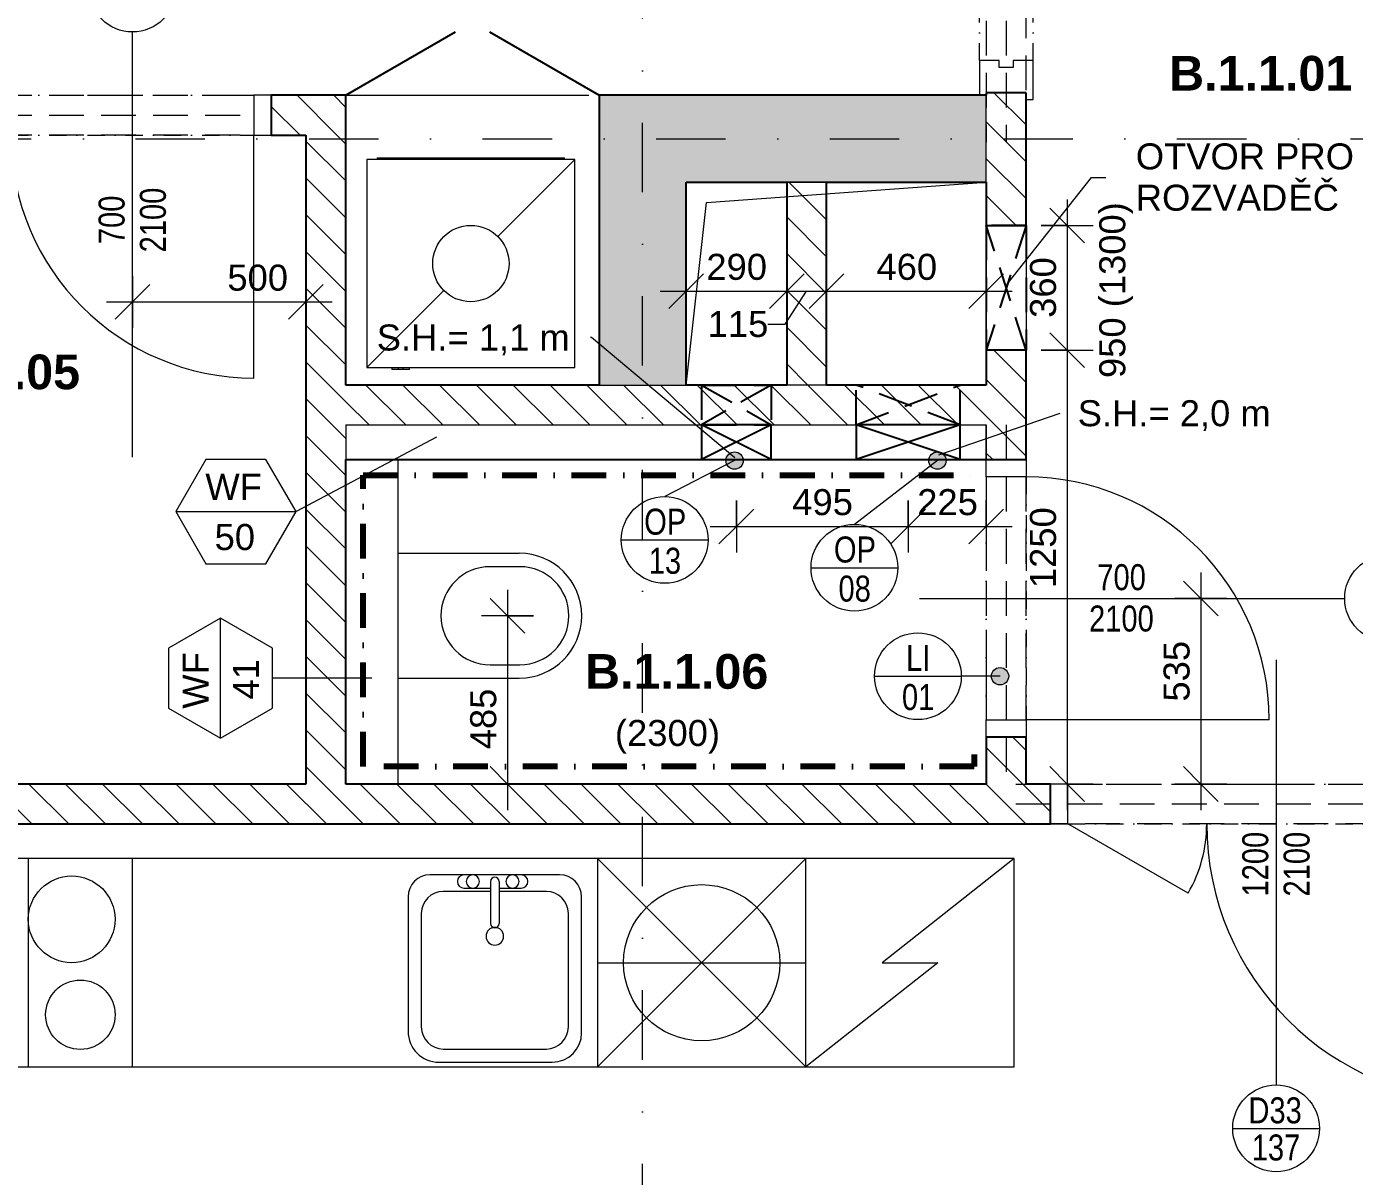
# Model space of a CAD drawing. Header units: millimetres. Extents: x -8633 to 38101, y -2985 to 57546.
# Drawn here: x -2704 to 1121, y 47812 to 51126 of the extents above; entities that cross this region are included whole.
import ezdxf

# ---------------------------------------------------------------- set-up
doc = ezdxf.new("R2010")
doc.units = ezdxf.units.MM
for name, pattern in [('HA_Dash_3mm-S1mm', [150, 100, -50]), ('HA_DashDot_10mm-S3mm', [500, 200, -150, 0, -150]), ('HA_DashDot_2_2mm-S0_6mm', [110, 50, -30, 0, -30]), ('HA_DashDot_4mm-S1mm', [200, 100, -50, 0, -50])]:
    doc.linetypes.add(name, pattern=pattern)
for name, color, linetype, lineweight in [('A-____-____-DIMS', 9, 'Continuous', 5), ('A-____-____-DIMS-50', 9, 'Continuous', 5), ('A-____-____-IDEN', 9, 'Continuous', 9), ('A-AREA-____-IDEN', 9, 'Continuous', 9), ('A-DETL-____-OTLN', 9, 'Continuous', 25), ('A-DETL-____-THIN', 9, 'Continuous', 9), ('A-DETL-GENF-OTLN', 9, 'Continuous', 9), ('A-DOOR-____-IDEN', 9, 'Continuous', 9), ('A-DOOR-____-MCUT', 9, 'HA_DashDot_2_2mm-S0_6mm', 9), ('A-DOOR-____-OTLN', 9, 'Continuous', 9), ('A-DOOR-FRAM-MCUT', 9, 'Continuous', 9), ('A-GENM-____-HDLN', 9, 'HA_Dash_3mm-S1mm', 9), ('A-GENM-____-IDEN', 9, 'Continuous', 9), ('A-GENM-____-MCUT', 9, 'HA_Dash_3mm-S1mm', 25), ('A-GENM-____-OTLN', 9, 'Continuous', 9), ('A-WALL-____-IDEN', 9, 'Continuous', 9), ('A-WALL-____-MCUT', 9, 'Continuous', 25), ('A-WALL-____-PATT', 9, 'Continuous', 25), ('E-ELEC-FIXT-OTLN', 9, 'Continuous', 9), ('G-____-____-TEXT', 9, 'Continuous', 5), ('I-WALL-____-MCUT', 9, 'Continuous', 25), ('I-WALL-____-OTLN', 9, 'Continuous', 9), ('P-SANR-FIXT-OTLN', 9, 'Continuous', 9), ('Q-CASE-____-OTLN', 9, 'Continuous', 9), ('Q-SPCQ-____-OTLN', 9, 'Continuous', 9), ('S-GRID-____-OTLN', 9, 'Continuous', 5)]:
    doc.layers.add(name, color=color, linetype=linetype, lineweight=lineweight)
doc.styles.add('Arial_1', font='arial.ttf', dxfattribs={"height": 75})
doc.styles.add('Arial_2', font='arial.ttf', dxfattribs={"width": 0.8, "height": 75})
doc.styles.add('Arial_B', font='arialbd.ttf', dxfattribs={"height": 100})
doc.dimstyles.new('Inner_Dimensions', dxfattribs={"dimscale": 304.8, "dimtxt": 76.519455, "dimasz": 0.328084, "dimexe": 0.246063, "dimexo": 0.0625, "dimgap": 0.032808, "dimtad": 1, "dimdec": 0, "dimzin": 0, "dimdsep": 46, "dimtxsty": 'Arial_1', "dimblk1": 'OBLIQUE', "dimblk2": 'OBLIQUE', "dimsah": 1, "dimcen": 0.09, "dimdle": 0.246063, "dimazin": 0, "dimtfac": 1, "dimtdec": 4, "dimtix": 1, "dimtmove": 0, "dimatfit": 3, "dimfxl": 0.246063, "dimfxlon": 1, "dimtvp": 1, "dimtolj": 1, "dimtzin": 0, "dimlwd": 9, "dimlwe": 9, "dimarcsym": 2})
doc.dimstyles.new('Inner_Dimensions_1', dxfattribs={"dimscale": 304.8, "dimtxt": 76.519455, "dimasz": 0.328084, "dimexe": 0.246063, "dimexo": 0.0625, "dimgap": 0.032808, "dimtad": 1, "dimdec": 0, "dimzin": 0, "dimdsep": 46, "dimtxsty": 'Arial_1', "dimblk1": 'OBLIQUE', "dimblk2": 'OBLIQUE', "dimsah": 1, "dimcen": 0.09, "dimdle": 0.246063, "dimazin": 0, "dimtfac": 1, "dimtdec": 4, "dimtix": 1, "dimtmove": 2, "dimatfit": 3, "dimfxl": 0.246063, "dimfxlon": 1, "dimtvp": 1, "dimtolj": 1, "dimtzin": 0, "dimlwd": 9, "dimlwe": 9, "dimarcsym": 2})
doc.dimstyles.new('Inner_Dimensions_2', dxfattribs={"dimscale": 304.8, "dimtxt": 76.519455, "dimasz": 0.328084, "dimexe": 0.246063, "dimexo": 0.0625, "dimgap": 0.032808, "dimtad": 1, "dimdec": 0, "dimzin": 0, "dimdsep": 46, "dimtxsty": 'Arial_1', "dimblk1": 'OBLIQUE', "dimblk2": 'OBLIQUE', "dimsah": 1, "dimcen": 0.09, "dimdle": 0.246063, "dimazin": 0, "dimtfac": 1, "dimtdec": 4, "dimtix": 1, "dimtmove": 1, "dimatfit": 3, "dimfxl": 0.246063, "dimfxlon": 1, "dimtvp": 1, "dimtolj": 1, "dimtzin": 0, "dimlwd": 9, "dimlwe": 9, "dimarcsym": 2})
pattern_1 = [(135, (0, 0), (-53.03301, -53.03301), [])]

# ---------------------------------------------------------------- blocks, each defined once
blk = doc.blocks.new('HA_DR_Single_SlidingToPocket_Solid - In_BJ_800x2100-2105140-DPS_1NP - B')
at = {"layer": 'A-DOOR-____-MCUT'}
for p, q in [((-400, 77.5), (400, 77.5)), ((-400, -77.5), (400, -77.5))]:
    blk.add_line(p, q, dxfattribs=at)
at = {"layer": 'A-DOOR-____-MCUT', "linetype": 'Continuous', "lineweight": 5}
for p, q in [((820, 18.6), (-20, 18.6)), ((-20, 18.6), (-20, -20)), ((820, -20), (820, 18.6)), ((-20, -20), (400, -20)), ((492.5, -20), (820, -20)), ((100, -177.5), (-100, -177.5)), ((100, -177.5), (7.6, -230.8))]:
    blk.add_line(p, q, dxfattribs=at)
at = {"layer": 'A-DOOR-FRAM-MCUT'}
for p, q in [((-400, 77.5), (-500, 77.5)), ((-400, 20), (-400, 77.5)), ((512.5, 77.5), (400, 77.5)), ((400, 77.5), (400, 20)), ((512.5, 57.5), (512.5, 77.5)), ((492.5, 20), (492.5, 47.5)), ((852.5, 47.5), (852.5, 20)), ((932.5, 20), (932.5, 47.5)), ((-420, -20), (-420, 20)), ((-420, 20), (-400, 20)), ((400, 20), (492.5, 20)), ((852.5, 20), (932.5, 20)), ((-400, -20), (-420, -20)), ((-400, -77.5), (-400, -20)), ((492.5, -20), (400, -20)), ((400, -20), (400, -77.5)), ((492.5, -47.5), (492.5, -20)), ((852.5, -20), (852.5, -47.5)), ((932.5, -20), (852.5, -20)), ((932.5, -47.5), (932.5, -20)), ((-512.5, -57.5), (-512.5, -77.5)), ((512.5, -77.5), (512.5, -57.5)), ((-512.5, -77.5), (-400, -77.5)), ((400, -77.5), (512.5, -77.5))]:
    blk.add_line(p, q, dxfattribs=at)
blk = doc.blocks.new('HA_DR_Double_Swing_Solid - In_BJ_1200x2100_800-1670800-DPS_1NP - B')
at = {"layer": 'A-DOOR-____-MCUT'}
for p, q in [((-600, 57.5), (600, 57.5)), ((-600, -57.5), (600, -57.5))]:
    blk.add_line(p, q, dxfattribs=at)
at = {"layer": 'A-DOOR-____-OTLN', "lineweight": 5}
for p, q in [((-253.6, -257.5), (-600, -57.5)), ((600, -857.5), (600, -57.5))]:
    blk.add_line(p, q, dxfattribs=at)
for centre, radius, start, end in [((-600, -57.5), 400, 330, 0), ((600, -57.5), 800, 180, 270)]:
    blk.add_arc(centre, radius, start, end, dxfattribs=at)
at = {"layer": 'A-DOOR-FRAM-MCUT'}
for p, q in [((-600, 57.5), (-650, 57.5)), ((-600, -57.5), (-600, 57.5)), ((650, 57.5), (600, 57.5)), ((600, 57.5), (600, -57.5)), ((-650, -57.5), (-600, -57.5)), ((600, -57.5), (650, -57.5))]:
    blk.add_line(p, q, dxfattribs=at)
blk = doc.blocks.new('HA_DR_Single_Swing_Solid - In_BJ_700x2100-2124340-DPS_1NP - B')
at = {"layer": 'A-DOOR-____-MCUT'}
for p, q in [((-350, 57.5), (350, 57.5)), ((-350, -57.5), (350, -57.5))]:
    blk.add_line(p, q, dxfattribs=at)
at = {"layer": 'A-DOOR-____-OTLN', "lineweight": 5}
blk.add_line((350, 757.5), (350, 57.5), dxfattribs=at)
blk.add_arc((350, 57.5), 700, 90, 180, dxfattribs=at)
at = {"layer": 'A-DOOR-FRAM-MCUT'}
for p, q in [((-400, 57.5), (-350, 57.5)), ((-350, 57.5), (-350, -57.5)), ((350, 57.5), (400, 57.5)), ((350, -57.5), (350, 57.5)), ((-350, -57.5), (-400, -57.5)), ((400, -57.5), (350, -57.5))]:
    blk.add_line(p, q, dxfattribs=at)
blk = doc.blocks.new('HA_GM_Shaft_Rectangle - Default-2138658-DPS_1NP - B')
at = {"layer": 'A-DETL-GENF-OTLN'}
for p, q in [((58.5, -58.5), (865, 0)), ((0, -585), (58.5, -58.5))]:
    blk.add_line(p, q, dxfattribs=at)
at = {"layer": 'A-GENM-____-OTLN'}
for p, q in [((0, -585), (0, 0)), ((0, 0), (865, 0)), ((865, 0), (865, -585)), ((865, -585), (0, -585))]:
    blk.add_line(p, q, dxfattribs=at)
blk = doc.blocks.new('Casework 10 - Casework 6-1448602-DPS_1NP - B')
at = {"layer": 'Q-CASE-____-OTLN'}
for p, q in [((-1880.4, -19970.5), (-4100.4, -19970.5)), ((-4100.4, -20570.5), (-3820.4, -20570.5)), ((-3220.4, -20570.5), (-1880.4, -20570.5))]:
    blk.add_line(p, q, dxfattribs=at)
blk = doc.blocks.new('Kuchyňská_linka_sporák_ADNS - 600x600x800-1448764-DPS_1NP - B')
at = {"layer": 'Q-SPCQ-____-OTLN'}
for p, q in [((600, 600), (0, 600)), ((0, 600), (0, 0)), ((600, 600), (0, 600)), ((0, 600), (0, 300)), ((600, 0), (600, 600)), ((600, 300), (600, 600)), ((0, 300), (600, 300)), ((0, 0), (600, 0))]:
    blk.add_line(p, q, dxfattribs=at)
for centre, radius in [((175, 425), 125), ((450, 450), 100), ((140, 140), 90), ((450, 150), 100)]:
    blk.add_circle(centre, radius, dxfattribs=at)
blk = doc.blocks.new('Lednice_Mraznička_ADNS - Lednice 600x600x1800-1448766-DPS_1NP - B')
at = {"layer": 'Q-SPCQ-____-OTLN'}
for p, q in [((300, 300), (-300, 300)), ((300, 300), (-80, 0)), ((300, -300), (300, 300)), ((80, 0), (-300, -300)), ((-80, 0), (80, 0)), ((-300, -300), (300, -300))]:
    blk.add_line(p, q, dxfattribs=at)
blk = doc.blocks.new('Kuchyňská_linka_myčka_ADNS - Myčka-1448768-DPS_1NP - B')
at = {"layer": 'Q-SPCQ-____-OTLN'}
for p, q in [((300, 300), (-300, 300)), ((-300, 300), (-300, -300)), ((300, 300), (-300, -300)), ((-300, 300), (300, -300)), ((300, 300), (-300, 300)), ((-300, 300), (-300, 0)), ((300, -300), (300, 300)), ((300, 0), (300, 300)), ((-300, 0), (300, 0)), ((-300, -300), (300, -300))]:
    blk.add_line(p, q, dxfattribs=at)
blk.add_circle((0, 0), 225, dxfattribs=at)
blk = doc.blocks.new('Skříňka se dřezem_ pravoúhlá - 500 x 440mm-1452876-DPS_1NP - B')
at = {"layer": 'P-SANR-FIXT-OTLN'}
for p, q in [((202.2, 180.1), (-170.8, 180.1)), ((202.2, 180.1), (-170.8, 180.1)), ((91.9, 180.1), (-73.2, 180.1)), ((3, 160.7), (3, 40.4)), ((28.4, 160.7), (28.4, 40.4)), ((-234.3, 116.6), (-234.3, -271)), ((-234.3, 116.6), (-234.3, -271)), ((3, 132.5), (-132.7, 132.5)), ((-73.2, 142), (3, 142)), ((28.4, 142), (91.9, 142)), ((164.1, 132.5), (28.4, 132.5)), ((265.7, -275.5), (265.7, 116.6)), ((265.7, -275.5), (265.7, 116.6)), ((-196.2, 69), (-196.2, -258.3)), ((227.6, -258.3), (227.6, 69)), ((-132.7, -321.8), (164.1, -321.8)), ((-145.4, -359.9), (181.3, -359.9)), ((-145.4, -359.9), (181.3, -359.9))]:
    blk.add_line(p, q, dxfattribs=at)
for centre, radius, start, end in [((-170.8, 116.6), 63.5, 90, 180), ((-170.8, 116.6), 63.5, 90, 180), ((-73.2, 161.1), 19, 90, 270), ((-47.8, 161.1), 19, 360, 180), ((-47.8, 161.1), 19, 180, 0), ((15.7, 160.7), 12.7, 360, 180), ((66.5, 161.1), 19, 360, 180), ((66.5, 161.1), 19, 180, 360), ((91.9, 161.1), 19, 270, 90), ((202.2, 116.6), 63.5, 0, 90), ((202.2, 116.6), 63.5, 360, 90), ((-132.7, 69), 63.5, 90, 180), ((164.1, 69), 63.5, 0, 90), ((15.7, 40.4), 12.7, 180, 0), ((15.7, 3.2), 25.4, 360, 180), ((15.7, 3.2), 25.4, 180, 0), ((-132.7, -258.3), 63.5, 180, 270), ((164.1, -258.3), 63.5, 270, 0), ((-145.4, -271), 88.9, 180, 270), ((-145.4, -271), 88.9, 180, 270), ((181.3, -275.5), 84.4, 270, 0), ((181.3, -275.5), 84.4, 270, 0)]:
    blk.add_arc(centre, radius, start, end, dxfattribs=at)
blk = doc.blocks.new('ABMV_Toilet_WallHung - Default-1991236-DPS_1NP - B')
at = {"layer": 'P-SANR-FIXT-OTLN'}
for p, q in [((-55, 75), (-55, 424.6)), ((-16.3, 426.2), (-16.3, 340.3)), ((266.3, 340.3), (266.3, 426.2)), ((305, 75), (305, 424.6))]:
    blk.add_line(p, q, dxfattribs=at)
for centre, radius, start, end in [((125, 424.6), 180, 0, 180), ((125, 426.2), 141.3, 360, 180), ((125, 340.3), 141.3, 180, 360)]:
    blk.add_arc(centre, radius, start, end, dxfattribs=at)
blk = doc.blocks.new('HA_DR_Single_Swing_Solid - In_BJ_700x2100-2124342-DPS_1NP - B')
at = {"layer": 'A-DOOR-____-MCUT'}
for p, q in [((-350, 57.5), (350, 57.5)), ((-350, -57.5), (350, -57.5))]:
    blk.add_line(p, q, dxfattribs=at)
at = {"layer": 'A-DOOR-____-OTLN', "lineweight": 5}
blk.add_line((350, -757.5), (350, -57.5), dxfattribs=at)
blk.add_arc((350, -57.5), 700, 180, 270, dxfattribs=at)
at = {"layer": 'A-DOOR-FRAM-MCUT'}
for p, q in [((-350, 57.5), (-400, 57.5)), ((-350, -57.5), (-350, 57.5)), ((400, 57.5), (350, 57.5)), ((350, 57.5), (350, -57.5)), ((-400, -57.5), (-350, -57.5)), ((350, -57.5), (400, -57.5))]:
    blk.add_line(p, q, dxfattribs=at)
blk = doc.blocks.new('R_bathroom_washing_machine - 600x600x900-1448762-DPS_1NP - B')
at = {"layer": 'E-ELEC-FIXT-OTLN'}
for p, q in [((677.5, 596.6), (77.5, 596.6)), ((77.5, 596.6), (77.5, -3.4)), ((455.3, 374.4), (677.5, 596.6)), ((554.7, 601.6), (554.7, 596.6)), ((554.7, 601.6), (572.4, 601.6)), ((572.2, 601.6), (572.2, 596.6)), ((572.4, 601.6), (579.7, 601.6)), ((579.7, 601.6), (586.9, 601.6)), ((586.9, 601.6), (604.7, 601.6)), ((587.2, 596.6), (587.2, 601.6)), ((604.7, 596.6), (604.7, 601.6)), ((677.5, -3.4), (677.5, 596.6)), ((77.5, -3.4), (299.7, 218.9)), ((77.5, -3.4), (677.5, -3.4)), ((107.5, -3.4), (107.5, -8.4)), ((647.5, -8.4), (107.5, -8.4)), ((647.5, -8.4), (647.5, -3.4))]:
    blk.add_line(p, q, dxfattribs=at)
blk.add_circle((377.5, 296.6), 110, dxfattribs=at)
blk = doc.blocks.new('HA_GM_Tiling_LineBased - Generic Tiles-2050441-DPS_1NP - B')
at = {"layer": 'A-GENM-____-OTLN', "linetype": 'HA_DashDot_4mm-S1mm', "lineweight": 80}
blk.add_line((50, -50), (1810, -50), dxfattribs=at)
blk = doc.blocks.new('HA_GM_Tiling_LineBased - Generic Tiles-2050442-DPS_1NP - B')
at = {"layer": 'A-GENM-____-OTLN', "linetype": 'HA_DashDot_4mm-S1mm', "lineweight": 80}
blk.add_line((50, -50), (890, -50), dxfattribs=at)
blk = doc.blocks.new('HA_GM_Tiling_LineBased - Generic Tiles-2050443-DPS_1NP - B')
at = {"layer": 'A-GENM-____-OTLN', "linetype": 'HA_DashDot_4mm-S1mm', "lineweight": 80}
blk.add_line((50, -50), (85, -50), dxfattribs=at)
blk = doc.blocks.new('TB_Porotherm KP11_5_1500mm - TB_Porotherm KP11_5_1500mm-1920557-DPS_1NP - B')
at = {"layer": 'A-GENM-____-HDLN'}
for p, q in [((-750, 57.5), (750, 57.5)), ((-750, 0), (750, 0)), ((750, -57.5), (-750, -57.5))]:
    blk.add_line(p, q, dxfattribs=at)
blk = doc.blocks.new('TB_Porotherm KP11_5_1000mm - TB_Porotherm KP11_5_1000mm-1908785-DPS_1NP - B')
at = {"layer": 'A-GENM-____-HDLN'}
for p, q in [((-500, 57.5), (500, 57.5)), ((-500, 0), (500, 0)), ((500, -57.5), (-500, -57.5))]:
    blk.add_line(p, q, dxfattribs=at)
blk = doc.blocks.new('TB_Porotherm KP11_5_2000mm - TB_Porotherm KP11_5_2000mm-1927944-DPS_1NP - B')
at = {"layer": 'A-GENM-____-HDLN'}
for p, q in [((1000, 57.5), (-1000, 57.5)), ((-1000, 0), (1000, 0)), ((-1000, -57.5), (1000, -57.5))]:
    blk.add_line(p, q, dxfattribs=at)
blk = doc.blocks.new('TB_Porotherm KP11_5_1000mm - TB_Porotherm KP11_5_1000mm-1925202-DPS_1NP - B')
at = {"layer": 'A-GENM-____-HDLN'}
for p, q in [((500, 57.5), (-500, 57.5)), ((-500, 0), (500, 0)), ((-500, -57.5), (500, -57.5))]:
    blk.add_line(p, q, dxfattribs=at)
blk = doc.blocks.new('HA_GM_Opening_Rectangle_WallBased - Default-2022477-DPS_1NP - B')
at = {"layer": 'A-GENM-____-MCUT'}
for p, q in [((305, 57.5), (-55, -57.5)), ((-55, 57.5), (305, -57.5)), ((-55, 57.5), (-55, -57.5)), ((-55, 57.5), (305, 57.5)), ((305, 57.5), (305, -57.5)), ((-55, -57.5), (305, -57.5))]:
    blk.add_line(p, q, dxfattribs=at)
blk = doc.blocks.new('HA_GM_Opening_Rectangle_WallBased - Default-2050987-DPS_1NP - B')
at = {"layer": 'A-GENM-____-MCUT'}
for p, q in [((275, 57.5), (-25, -57.5)), ((-25, 57.5), (275, -57.5)), ((-25, 57.5), (-25, -57.5)), ((-25, 57.5), (275, 57.5)), ((275, 57.5), (275, -57.5)), ((-25, -57.5), (275, -57.5))]:
    blk.add_line(p, q, dxfattribs=at)
blk = doc.blocks.new('HA_GM_Opening_Rectangle_WallBased - Default-2051236-DPS_1NP - B')
at = {"layer": 'A-GENM-____-MCUT'}
for p, q in [((225, 57.5), (25, -57.5)), ((25, 57.5), (225, -57.5)), ((25, 57.5), (25, -57.5)), ((25, 57.5), (225, 57.5)), ((225, 57.5), (225, -57.5)), ((25, -57.5), (225, -57.5))]:
    blk.add_line(p, q, dxfattribs=at)
blk = doc.blocks.new('DIMBLOCK16-DPS_1NP - B')
at = {"layer": 'A-____-____-DIMS-50', "lineweight": 9}
for p, q in [((678.6, 49552.7), (678.6, 48867.7)), ((678.6, 49477.7), (628.6, 49527.7)), ((753.6, 49477.7), (603.6, 49477.7)), ((678.6, 49477.7), (728.6, 49427.7)), ((678.6, 49477.7), (753.6, 49477.7)), ((678.6, 48942.7), (628.6, 48992.7)), ((753.6, 48942.7), (603.6, 48942.7)), ((678.6, 48942.7), (728.6, 48892.7)), ((678.6, 48942.7), (753.6, 48942.7))]:
    blk.add_line(p, q, dxfattribs=at)
at = {"layer": 'A-____-____-DIMS-50', "color": 0, "lineweight": 9, "insert": (571.3, 49180.3), "char_height": 75, "width": 207.662, "attachment_point": 1, "rotation": 90, "line_spacing_factor": 0.941778, "style": 'Arial_1'}
blk.add_mtext('535', dxfattribs=at)
blk = doc.blocks.new('_Oblique')
at = {"color": 0, "linetype": 'ByBlock', "lineweight": -2}
blk.add_line((-0.5, -0.5), (0.5, 0.5), dxfattribs=at)
blk = doc.blocks.new('HA_TAG_Door_TypeMark_wDimensions - Scale50_Right with Bouble-921060-DPS_1NP - B')
at = {"layer": 'A-DOOR-____-IDEN'}
for p, q in [((0, 5), (0, -19.5)), ((-2.5, -22), (2.5, -22))]:
    blk.add_line(p, q, dxfattribs=at)
blk.add_circle((0, -22), 2.5, dxfattribs=at)
blk = doc.blocks.new('HA_TAG_Door_TypeMark_wDimensions - Scale50_Left with Bouble-921048-DPS_1NP - B')
at = {"layer": 'A-DOOR-____-IDEN'}
for p, q in [((-2.5, 22), (2.5, 22)), ((0, -5), (0, 19.5))]:
    blk.add_line(p, q, dxfattribs=at)
blk.add_circle((0, 22), 2.5, dxfattribs=at)
blk = doc.blocks.new('HA_TAG_WA_Partitions - Group _ Type Mark-556634-DPS_1NP - B')
at = {"layer": 'A-WALL-____-IDEN'}
for p, q in [((-1.732, 3), (-3.464, 0)), ((1.732, 3), (-1.732, 3)), ((3.464, 0), (1.732, 3)), ((-3.464, 0), (3.464, 0)), ((-3.464, 0), (-1.732, -3)), ((1.732, -3), (3.464, 0)), ((-1.732, -3), (1.732, -3))]:
    blk.add_line(p, q, dxfattribs=at)
blk = doc.blocks.new('HA_TAG_GM_Products - Generic-588599-DPS_1NP - B')
at = {"layer": 'A-GENM-____-IDEN'}
blk.add_line((-2.5, 0), (2.5, 0), dxfattribs=at)
blk.add_circle((0, 0), 2.5, dxfattribs=at)
blk = doc.blocks.new('DIMBLOCK210-DPS_1NP - B')
at = {"layer": 'A-____-____-DIMS-50', "lineweight": 9}
for p, q in [((-2399.3, 50407.2), (-2399.3, 50257.2)), ((-2399.3, 50332.2), (-2399.3, 50407.2)), ((-1899.3, 50407.2), (-1899.3, 50257.2)), ((-1899.3, 50332.2), (-1899.3, 50407.2)), ((-2399.3, 50332.2), (-2349.3, 50382.2)), ((-1899.3, 50332.2), (-1849.3, 50382.2)), ((-2474.3, 50332.2), (-1824.3, 50332.2)), ((-2399.3, 50332.2), (-2449.3, 50282.2)), ((-1899.3, 50332.2), (-1949.3, 50282.2))]:
    blk.add_line(p, q, dxfattribs=at)
at = {"layer": 'A-____-____-DIMS-50', "color": 0, "lineweight": 9, "insert": (-2125.8, 50439.6), "char_height": 75, "width": 207.662, "attachment_point": 1, "line_spacing_factor": 0.941778, "style": 'Arial_1'}
blk.add_mtext('500', dxfattribs=at)
blk = doc.blocks.new('DIMBLOCK221-DPS_1NP - B')
at = {"layer": 'A-____-____-DIMS-50', "lineweight": 9}
for p, q in [((293.9, 50627.8), (293.9, 50192.8)), ((293.9, 50552.8), (243.9, 50602.8)), ((218.9, 50552.8), (368.9, 50552.8)), ((293.9, 50552.8), (218.9, 50552.8)), ((293.9, 50552.8), (343.9, 50502.8)), ((293.9, 50192.8), (243.9, 50242.8)), ((218.9, 50192.8), (368.9, 50192.8)), ((293.9, 50192.8), (218.9, 50192.8)), ((293.9, 50192.8), (343.9, 50142.8))]:
    blk.add_line(p, q, dxfattribs=at)
at = {"layer": 'A-____-____-DIMS-50', "color": 0, "lineweight": 9, "insert": (186.5, 50286.2), "char_height": 75, "width": 207.662, "attachment_point": 1, "rotation": 90, "line_spacing_factor": 0.941778, "style": 'Arial_1'}
blk.add_mtext('360', dxfattribs=at)
blk = doc.blocks.new('DIMBLOCK222-DPS_1NP - B')
at = {"layer": 'A-____-____-DIMS-50', "lineweight": 9}
for p, q in [((293.9, 50192.8), (243.9, 50242.8)), ((218.9, 50192.8), (368.9, 50192.8)), ((293.9, 50192.8), (218.9, 50192.8)), ((293.9, 50192.8), (293.9, 48867.7)), ((293.9, 50192.8), (343.9, 50142.8)), ((293.9, 48942.7), (243.9, 48992.7)), ((368.9, 48942.7), (218.9, 48942.7)), ((293.9, 48942.7), (343.9, 48892.7)), ((293.9, 48942.7), (368.9, 48942.7))]:
    blk.add_line(p, q, dxfattribs=at)
at = {"layer": 'A-____-____-DIMS-50', "color": 0, "lineweight": 9, "insert": (186.5, 49507.3), "char_height": 75, "width": 276.883, "attachment_point": 1, "rotation": 90, "line_spacing_factor": 0.941778, "style": 'Arial_1'}
blk.add_mtext('1250', dxfattribs=at)
blk = doc.blocks.new('DIMBLOCK263-DPS_1NP - B')
at = {"layer": 'A-____-____-DIMS-50', "lineweight": 9}
for p, q in [((-1318.8, 49427.7), (-1368.8, 49477.7)), ((-1318.8, 49502.7), (-1318.8, 48867.7)), ((-1243.8, 49427.7), (-1393.8, 49427.7)), ((-1318.8, 49427.7), (-1268.8, 49377.7)), ((-1318.8, 49427.7), (-1243.8, 49427.7)), ((-1318.8, 48942.7), (-1368.8, 48992.7)), ((-1243.8, 48942.7), (-1393.8, 48942.7)), ((-1318.8, 48942.7), (-1268.8, 48892.7)), ((-1318.8, 48942.7), (-1243.8, 48942.7))]:
    blk.add_line(p, q, dxfattribs=at)
at = {"layer": 'A-____-____-DIMS-50', "color": 0, "lineweight": 9, "insert": (-1426.2, 49042.8), "char_height": 75, "width": 207.662, "attachment_point": 1, "rotation": 90, "line_spacing_factor": 0.941778, "style": 'Arial_1'}
blk.add_mtext('485', dxfattribs=at)
blk = doc.blocks.new('DIMBLOCK278-DPS_1NP - B')
at = {"layer": 'A-____-____-DIMS-50', "lineweight": 9}
for p, q in [((-659.4, 49760.2), (-659.4, 49610.2)), ((-659.4, 49685.2), (-659.4, 49760.2)), ((-659.4, 49685.2), (-609.4, 49735.2)), ((-164.3, 49760.2), (-164.3, 49610.2)), ((-164.3, 49685.2), (-164.3, 49760.2)), ((-164.3, 49685.2), (-114.3, 49735.2)), ((-734.4, 49685.2), (-164.3, 49685.2)), ((-659.4, 49685.2), (-709.4, 49635.2)), ((-164.3, 49685.2), (-214.3, 49635.2))]:
    blk.add_line(p, q, dxfattribs=at)
at = {"layer": 'A-____-____-DIMS-50', "color": 0, "lineweight": 9, "insert": (-498.4, 49792.6), "char_height": 75, "width": 207.662, "attachment_point": 1, "line_spacing_factor": 0.941778, "style": 'Arial_1'}
blk.add_mtext('495', dxfattribs=at)
blk = doc.blocks.new('DIMBLOCK279-DPS_1NP - B')
at = {"layer": 'A-____-____-DIMS-50', "lineweight": 9}
for p, q in [((-164.3, 49760.2), (-164.3, 49610.2)), ((-164.3, 49685.2), (-164.3, 49760.2)), ((-164.3, 49685.2), (-114.3, 49735.2)), ((60.7, 49760.2), (60.7, 49610.2)), ((60.7, 49685.2), (60.7, 49760.2)), ((60.7, 49685.2), (110.7, 49735.2)), ((-164.3, 49685.2), (-214.3, 49635.2)), ((-164.3, 49685.2), (135.7, 49685.2)), ((60.7, 49685.2), (10.7, 49635.2))]:
    blk.add_line(p, q, dxfattribs=at)
at = {"layer": 'A-____-____-DIMS-50', "color": 0, "lineweight": 9, "insert": (-138.3, 49792.6), "char_height": 75, "width": 207.662, "attachment_point": 1, "line_spacing_factor": 0.941778, "style": 'Arial_1'}
blk.add_mtext('225', dxfattribs=at)
blk = doc.blocks.new('DIMBLOCK309-DPS_1NP - B')
at = {"layer": 'A-____-____-DIMS-50', "lineweight": 9}
for p, q in [((-804.3, 50438.4), (-804.3, 50288.4)), ((-804.3, 50363.4), (-804.3, 50438.4)), ((-514.3, 50438.4), (-514.3, 50288.4)), ((-514.3, 50363.4), (-514.3, 50438.4)), ((-804.3, 50363.4), (-754.3, 50413.4)), ((-514.3, 50363.4), (-464.3, 50413.4)), ((-879.3, 50363.4), (-514.3, 50363.4)), ((-804.3, 50363.4), (-854.3, 50313.4)), ((-514.3, 50363.4), (-564.3, 50313.4))]:
    blk.add_line(p, q, dxfattribs=at)
at = {"layer": 'A-____-____-DIMS-50', "color": 0, "lineweight": 9, "insert": (-745.8, 50470.8), "char_height": 75, "width": 207.662, "attachment_point": 1, "line_spacing_factor": 0.941778, "style": 'Arial_1'}
blk.add_mtext('290', dxfattribs=at)
blk = doc.blocks.new('DIMBLOCK310-DPS_1NP - B')
at = {"layer": 'A-____-____-DIMS-50', "lineweight": 9}
for p, q in [((-514.3, 50438.4), (-514.3, 50288.4)), ((-514.3, 50363.4), (-514.3, 50438.4)), ((-399.3, 50438.4), (-399.3, 50288.4)), ((-399.3, 50363.4), (-399.3, 50438.4)), ((-514.3, 50363.4), (-464.3, 50413.4)), ((-399.3, 50363.4), (-349.3, 50413.4)), ((-514.3, 50363.4), (-564.3, 50313.4)), ((-518.9, 50267.6), (-456.8, 50363.4)), ((-514.3, 50363.4), (-399.3, 50363.4)), ((-399.3, 50363.4), (-449.3, 50313.4)), ((-568.9, 50267.6), (-518.9, 50267.6))]:
    blk.add_line(p, q, dxfattribs=at)
at = {"layer": 'A-____-____-DIMS-50', "color": 0, "lineweight": 9, "insert": (-742, 50306.1), "char_height": 75, "width": 207.662, "attachment_point": 1, "line_spacing_factor": 0.941778, "style": 'Arial_1'}
blk.add_mtext('115', dxfattribs=at)
blk = doc.blocks.new('DIMBLOCK311-DPS_1NP - B')
at = {"layer": 'A-____-____-DIMS-50', "lineweight": 9}
for p, q in [((-399.3, 50438.4), (-399.3, 50288.4)), ((-399.3, 50363.4), (-399.3, 50438.4)), ((60.7, 50438.4), (60.7, 50288.4)), ((60.7, 50363.4), (60.7, 50438.4)), ((-399.3, 50363.4), (-349.3, 50413.4)), ((60.7, 50363.4), (110.7, 50413.4)), ((-399.3, 50363.4), (-449.3, 50313.4)), ((-399.3, 50363.4), (135.7, 50363.4)), ((60.7, 50363.4), (10.7, 50313.4))]:
    blk.add_line(p, q, dxfattribs=at)
at = {"layer": 'A-____-____-DIMS-50', "color": 0, "lineweight": 9, "insert": (-255.8, 50470.8), "char_height": 75, "width": 207.662, "attachment_point": 1, "line_spacing_factor": 0.941778, "style": 'Arial_1'}
blk.add_mtext('460', dxfattribs=at)

msp = doc.modelspace()

# ---------------------------------------------------------------- hatches: boundary and pattern name
at = {"layer": 'A-GENM-____-IDEN'}
h = msp.add_hatch(color=256, dxfattribs=at)
edge = h.paths.add_edge_path()
edge.add_arc((-664.6, 49874.9), 25, 0, 360)
h = msp.add_hatch(color=256, dxfattribs=at)
edge = h.paths.add_edge_path()
edge.add_arc((-80.1, 49874.9), 25, 0, 360)
h = msp.add_hatch(color=256, dxfattribs=at)
edge = h.paths.add_edge_path()
edge.add_arc((100.2, 49253.4), 25, 0, 360)
at = {"layer": 'A-WALL-____-PATT', "lineweight": 5}
h = msp.add_hatch(dxfattribs=at)
h.set_pattern_fill('FP_2', color=256, style=0, pattern_type=2)
h.set_pattern_definition(pattern_1)
h.paths.add_polyline_path([(175.7, 48942.7), (175.7, 49077.7), (60.7, 49077.7), (60.7, 48942.7)])
h.paths.add_polyline_path([(60.7, 49877.7), (175.7, 49877.7), (175.7, 50192.8), (60.7, 50192.8), (60.7, 49977.7)])
h.paths.add_polyline_path([(175.7, 50552.8), (175.7, 50935.2), (60.7, 50935.2), (60.7, 50552.8)])
h.paths.add_polyline_path([(165.7, 51920.2), (175.7, 51920.2), (175.7, 52677.7), (165.7, 52677.7)])
h.paths.add_polyline_path([(70.7, 51920.2), (70.7, 52677.7), (60.7, 52677.7), (60.7, 51920.2)])
h = msp.add_hatch(dxfattribs=at)
h.set_pattern_fill('FP_2', color=256, style=0, pattern_type=2)
h.set_pattern_definition(pattern_1)
h.paths.add_polyline_path([(-1899.3, 50812.7), (-1784.3, 50812.7), (-1784.3, 50927.7), (-1999.3, 50927.7), (-1999.3, 50812.7)])
h.paths.add_polyline_path([(-2799.3, 50812.7), (-2799.3, 50927.7), (-3279.3, 50927.7), (-3279.3, 50812.7)])
at = {"layer": 'A-WALL-____-PATT', "lineweight": 9}
for points in [[(60.7, 50677.7), (60.7, 50927.7), (-1054.3, 50927.7), (-1054.3, 50677.7), (-399.3, 50677.7)], [(-1054.3, 50092.7), (-804.3, 50092.7), (-804.3, 50677.7), (-1054.3, 50677.7), (-1054.3, 50227.2)]]:
    msp.add_hatch(color=256, dxfattribs=at).paths.add_polyline_path(points)
at = {"layer": 'A-WALL-____-PATT', "lineweight": 5}
h = msp.add_hatch(dxfattribs=at)
h.set_pattern_fill('FP_2', color=256, style=0, pattern_type=2)
h.set_pattern_definition(pattern_1)
h.paths.add_polyline_path([(-1784.3, 48942.7), (-1784.3, 50812.7), (-1899.3, 50812.7), (-1899.3, 48942.7)])
h = msp.add_hatch(dxfattribs=at)
h.set_pattern_fill('FP_2', color=256, style=0, pattern_type=2)
h.set_pattern_definition(pattern_1)
h.paths.add_polyline_path([(-399.3, 50092.7), (-399.3, 50677.7), (-514.3, 50677.7), (-514.3, 50092.7)])
h = msp.add_hatch(dxfattribs=at)
h.set_pattern_fill('FP_2', color=256, style=0, pattern_type=2)
h.set_pattern_definition(pattern_1)
h.paths.add_polyline_path([(-1784.3, 49977.7), (-1054.3, 49977.7), (-1054.3, 50092.7), (-1784.3, 50092.7)])
h = msp.add_hatch(dxfattribs=at)
h.set_pattern_fill('FP_2', color=256, style=0, pattern_type=2)
h.set_pattern_definition(pattern_1)
h.paths.add_polyline_path([(-1054.3, 49977.7), (60.7, 49977.7), (60.7, 50092.7), (-1054.3, 50092.7)])
h = msp.add_hatch(dxfattribs=at)
h.set_pattern_fill('FP_2', color=256, style=0, pattern_type=2)
h.set_pattern_definition(pattern_1)
h.paths.add_polyline_path([(1645.7, 48827.7), (1645.7, 48942.7), (1545.7, 48942.7), (1545.7, 48827.7)])
h.paths.add_polyline_path([(-2600.5, 48827.7), (245.7, 48827.7), (245.7, 48942.7), (-3279.3, 48942.7), (-3279.3, 48827.7)])

# ---------------------------------------------------------------- linework, layer by layer
at = {"layer": 'A-____-____-IDEN'}
for p, q in [((120.7, 50383.8), (363.5, 50691.1)), ((363.5, 50691.1), (405.2, 50691.1))]:
    msp.add_line(p, q, dxfattribs=at)
at = {"layer": 'A-DETL-____-OTLN'}
for p, q in [((-1784.3, 50927.7), (-1468.2, 51110.2)), ((-1370.4, 51110.2), (-1054.3, 50927.7)), ((-559.4, 49977.7), (-759.4, 49977.7)), ((-759.4, 49977.7), (-759.4, 49877.7)), ((-559.4, 49977.7), (-759.4, 49877.7)), ((-559.4, 49877.7), (-759.4, 49977.7)), ((-559.4, 49877.7), (-559.4, 49977.7)), ((-14.3, 49977.7), (-314.3, 49977.7)), ((-314.3, 49977.7), (-314.3, 49877.7)), ((-14.3, 49977.7), (-314.3, 49877.7)), ((-14.3, 49877.7), (-314.3, 49977.7)), ((-14.3, 49877.7), (-14.3, 49977.7)), ((-759.4, 49877.7), (-559.4, 49877.7)), ((-314.3, 49877.7), (-14.3, 49877.7))]:
    msp.add_line(p, q, dxfattribs=at)
at = {"layer": 'A-DETL-____-THIN'}
msp.add_line((-1784.3, 50927.7), (-1084.3, 50927.7), dxfattribs=at)
at = {"layer": 'A-GENM-____-IDEN'}
for p, q in [((-664.6, 49874.9), (-865.9, 49771.2)), ((-80.1, 49874.9), (-319.2, 49691)), ((100.2, 49253.4), (-11.5, 49253.4))]:
    msp.add_line(p, q, dxfattribs=at)
for centre in [(-664.6, 49874.9), (-80.1, 49874.9), (100.2, 49253.4)]:
    msp.add_circle(centre, 25, dxfattribs=at)
at = {"layer": 'A-WALL-____-IDEN'}
for p, q in [((-1523.7, 49942.6), (-1927.9, 49727.7)), ((-1709.3, 49247.7), (-1995.5, 49247.7))]:
    msp.add_line(p, q, dxfattribs=at)
at = {"layer": 'A-WALL-____-MCUT', "lineweight": 9}
for p, q in [((60.7, 50677.7), (60.7, 50927.7)), ((-399.3, 50677.7), (-514.3, 50677.7)), ((-1054.3, 50092.7), (-804.3, 50092.7)), ((-1784.3, 49977.7), (60.7, 49977.7)), ((-1784.3, 49977.7), (-1784.3, 49877.7)), ((60.7, 49877.7), (60.7, 49977.7))]:
    msp.add_line(p, q, dxfattribs=at)
at = {"layer": 'G-____-____-TEXT', "color": 250, "lineweight": 9}
for p, q in [((-1076.5, 50229.6), (-1080, 50229.6)), ((-663.7, 49882.6), (-1076.5, 50229.6)), ((-75.8, 49891.1), (274, 50011.4))]:
    msp.add_line(p, q, dxfattribs=at)
at = {"layer": 'I-WALL-____-MCUT'}
for p, q in [((-1784.3, 50927.7), (-1999.3, 50927.7)), ((-1999.3, 50927.7), (-1999.3, 50812.7)), ((-1784.3, 50092.7), (-1784.3, 50927.7)), ((60.7, 50927.7), (-1054.3, 50927.7)), ((-1054.3, 50927.7), (-1054.3, 50092.7)), ((60.7, 50935.2), (60.7, 50927.7)), ((175.7, 50935.2), (60.7, 50935.2)), ((175.7, 50552.8), (175.7, 50935.2)), ((-1999.3, 50812.7), (-1899.3, 50812.7)), ((-1899.3, 50812.7), (-1899.3, 48942.7)), ((-804.3, 50677.7), (-514.3, 50677.7)), ((-804.3, 50092.7), (-804.3, 50677.7)), ((-514.3, 50677.7), (-514.3, 50092.7)), ((-399.3, 50677.7), (60.7, 50677.7)), ((-399.3, 50092.7), (-399.3, 50677.7)), ((60.7, 50677.7), (60.7, 50552.8)), ((60.7, 50552.8), (175.7, 50552.8)), ((60.7, 50192.8), (60.7, 50092.7)), ((175.7, 50192.8), (60.7, 50192.8)), ((175.7, 49877.7), (175.7, 50192.8)), ((-1054.3, 50092.7), (-1784.3, 50092.7)), ((-514.3, 50092.7), (-804.3, 50092.7)), ((60.7, 50092.7), (-399.3, 50092.7)), ((-1784.3, 48942.7), (-1784.3, 49877.7)), ((-1784.3, 49877.7), (175.7, 49877.7)), ((60.7, 49077.7), (60.7, 48942.7)), ((175.7, 49077.7), (60.7, 49077.7)), ((175.7, 48942.7), (175.7, 49077.7)), ((-1899.3, 48942.7), (-3279.3, 48942.7)), ((60.7, 48942.7), (-1784.3, 48942.7)), ((245.7, 48942.7), (175.7, 48942.7)), ((245.7, 48827.7), (245.7, 48942.7)), ((-3279.3, 48827.7), (245.7, 48827.7))]:
    msp.add_line(p, q, dxfattribs=at)
at = {"layer": 'I-WALL-____-OTLN'}
for p, q in [((60.7, 50192.8), (60.7, 50552.8)), ((175.7, 50552.8), (175.7, 50192.8)), ((-1634.3, 49877.7), (-1634.3, 48942.7))]:
    msp.add_line(p, q, dxfattribs=at)
at = {"layer": 'S-GRID-____-OTLN', "linetype": 'HA_DashDot_10mm-S3mm', "lineweight": 9}
for p, q in [((-929.3, 38646.2), (-929.3, 55921.8)), ((-6891.4, 50802.7), (21515.9, 50802.7))]:
    msp.add_line(p, q, dxfattribs=at)

# ---------------------------------------------------------------- block references
at = {"layer": 'A-DOOR-____-IDEN', "xscale": 49.99999999999998, "yscale": 49.99999999999998, "zscale": 49.99999999999998}
for name, p in [('HA_TAG_Door_TypeMark_wDimensions - Scale50_Left with Bouble-921048-DPS_1NP - B', (-2399.3, 50135.2)), ('HA_TAG_Door_TypeMark_wDimensions - Scale50_Right with Bouble-921060-DPS_1NP - B', (895.7, 49050.2))]:
    msp.add_blockref(name, p, dxfattribs=at)
at = {"layer": 'A-DOOR-____-IDEN', "xscale": 49.99999999999998, "yscale": 49.99999999999998, "zscale": 49.99999999999998, "rotation": 89.99999999999912}
msp.add_blockref('HA_TAG_Door_TypeMark_wDimensions - Scale50_Right with Bouble-921060-DPS_1NP - B', (118.2, 49477.7), dxfattribs=at)
at = {"layer": 'A-DOOR-____-OTLN'}
for name, p, rotation in [('HA_DR_Single_SlidingToPocket_Solid - In_BJ_800x2100-2105140-DPS_1NP - B', (118.2, 51427.7), 89.99999999999919), ('HA_DR_Single_Swing_Solid - In_BJ_700x2100-2124340-DPS_1NP - B', (118.2, 49477.7), 269.9999999999992)]:
    msp.add_blockref(name, p, dxfattribs=dict(at, rotation=rotation))
for name, p in [('HA_DR_Single_Swing_Solid - In_BJ_700x2100-2124342-DPS_1NP - B', (-2399.3, 50870.2)), ('HA_DR_Double_Swing_Solid - In_BJ_1200x2100_800-1670800-DPS_1NP - B', (895.7, 48885.2))]:
    msp.add_blockref(name, p, dxfattribs=at)
at = {"layer": 'A-GENM-____-IDEN', "xscale": 49.99999999999998, "yscale": 49.99999999999998, "zscale": 49.99999999999998}
for p in [(-865.9, 49646.2), (-319.2, 49566), (-136.5, 49253.4)]:
    msp.add_blockref('HA_TAG_GM_Products - Generic-588599-DPS_1NP - B', p, dxfattribs=at)
at = {"layer": 'A-GENM-____-OTLN'}
for name, p, rotation in [('TB_Porotherm KP11_5_2000mm - TB_Porotherm KP11_5_2000mm-1927944-DPS_1NP - B', (118.2, 51792.7), 269.9999999999998), ('HA_GM_Opening_Rectangle_WallBased - Default-2022477-DPS_1NP - B', (118.2, 50497.8), 269.9999999999992), ('TB_Porotherm KP11_5_1000mm - TB_Porotherm KP11_5_1000mm-1925202-DPS_1NP - B', (118.2, 49477.7), 269.9999999999998)]:
    msp.add_blockref(name, p, dxfattribs=dict(at, rotation=rotation))
for name, p in [('TB_Porotherm KP11_5_1000mm - TB_Porotherm KP11_5_1000mm-1908785-DPS_1NP - B', (-2589.3, 50870.2)), ('TB_Porotherm KP11_5_1500mm - TB_Porotherm KP11_5_1500mm-1920557-DPS_1NP - B', (895.7, 48885.2))]:
    msp.add_blockref(name, p, dxfattribs=at)
at = {"layer": 'A-GENM-____-OTLN', "lineweight": 5}
msp.add_blockref('HA_GM_Shaft_Rectangle - Default-2138658-DPS_1NP - B', (-804.3, 50677.7), dxfattribs=at)
at = {"layer": 'A-GENM-____-OTLN', "linetype": 'HA_Dash_3mm-S1mm', "lineweight": 25}
msp.add_blockref('HA_GM_Opening_Rectangle_WallBased - Default-2051236-DPS_1NP - B', (-784.4, 50035.2), dxfattribs=at)
at = {"layer": 'A-GENM-____-OTLN', "linetype": 'HA_Dash_3mm-S1mm', "lineweight": 25, "rotation": 180}
msp.add_blockref('HA_GM_Opening_Rectangle_WallBased - Default-2050987-DPS_1NP - B', (-39.3, 50035.2), dxfattribs=at)
at = {"layer": 'A-GENM-____-OTLN', "linetype": 'HA_DashDot_4mm-S1mm', "lineweight": 80}
for name, p, rotation in [('HA_GM_Tiling_LineBased - Generic Tiles-2050442-DPS_1NP - B', (-1784.3, 48942.7), 89.99999999999991), ('HA_GM_Tiling_LineBased - Generic Tiles-2050443-DPS_1NP - B', (75.7, 49077.7), 269.9999999999999), ('HA_GM_Tiling_LineBased - Generic Tiles-2050441-DPS_1NP - B', (75.7, 48942.7), 180)]:
    msp.add_blockref(name, p, dxfattribs=dict(at, rotation=rotation))
msp.add_blockref('HA_GM_Tiling_LineBased - Generic Tiles-2050441-DPS_1NP - B', (-1784.3, 49882.7), dxfattribs=at)
at = {"layer": 'A-WALL-____-IDEN', "xscale": 49.99999999999998, "yscale": 49.99999999999998, "zscale": 49.99999999999998}
msp.add_blockref('HA_TAG_WA_Partitions - Group _ Type Mark-556634-DPS_1NP - B', (-2101.1, 49727.7), dxfattribs=at)
at = {"layer": 'A-WALL-____-IDEN', "xscale": 49.99999999999998, "yscale": 49.99999999999998, "zscale": 49.99999999999998, "rotation": 89.99999999999991}
msp.add_blockref('HA_TAG_WA_Partitions - Group _ Type Mark-556634-DPS_1NP - B', (-2145.5, 49247.7), dxfattribs=at)
at = {"layer": 'E-ELEC-FIXT-OTLN', "rotation": 180}
msp.add_blockref('R_bathroom_washing_machine - 600x600x900-1448762-DPS_1NP - B', (-1046.8, 50739.4), dxfattribs=at)
at = {"layer": 'P-SANR-FIXT-OTLN', "rotation": 269.9999999999998}
msp.add_blockref('ABMV_Toilet_WallHung - Default-1991236-DPS_1NP - B', (-1709.3, 49552.7), dxfattribs=at)
at = {"layer": 'P-SANR-FIXT-OTLN'}
msp.add_blockref('Skříňka se dřezem_ pravoúhlá - 500 x 440mm-1452876-DPS_1NP - B', (-1370.9, 48500.7), dxfattribs=at)
at = {"layer": 'Q-CASE-____-OTLN'}
msp.add_blockref('Casework 10 - Casework 6-1448602-DPS_1NP - B', (821.1, 68698.2), dxfattribs=at)
at = {"layer": 'Q-SPCQ-____-OTLN', "rotation": 270.0000000000007}
msp.add_blockref('Kuchyňská_linka_sporák_ADNS - 600x600x800-1448764-DPS_1NP - B', (-2999.3, 48727.7), dxfattribs=at)
at = {"layer": 'Q-SPCQ-____-OTLN'}
for name, p in [('Kuchyňská_linka_myčka_ADNS - Myčka-1448768-DPS_1NP - B', (-759.3, 48427.7)), ('Lednice_Mraznička_ADNS - Lednice 600x600x1800-1448766-DPS_1NP - B', (-159.3, 48427.7))]:
    msp.add_blockref(name, p, dxfattribs=at)

# ---------------------------------------------------------------- texts
at = {"layer": 'A-____-____-IDEN', "lineweight": 5, "char_height": 75, "attachment_point": 1, "style": 'Arial_1'}
for s, insert, width in [('OTVOR PRO', (491.4, 50789.1), 765.612), ('ĚČ', (931.3, 50670.1), 176.371), ('ROZVAD', (491.4, 50670.1), 533.122)]:
    msp.add_mtext(s, dxfattribs=dict(at, insert=insert, width=width))
at = {"layer": 'A-AREA-____-IDEN', "lineweight": 5, "char_height": 100, "width": 653.375, "attachment_point": 1, "style": 'Arial_B'}
for s, insert in [('B.1.1.01', (587.4, 51041.2)), ('B.1.1.05', (-3078.1, 50180.5)), ('B.1.1.06', (-1095.3, 49317.2))]:
    msp.add_mtext(s, dxfattribs=dict(at, insert=insert))
at = {"layer": 'A-DOOR-____-IDEN', "lineweight": 5, "char_height": 75, "attachment_point": 1, "rotation": 90, "style": 'Arial_2'}
for s, insert, width in [('2100', (-2377.9, 50475), 230.886), ('700', (-2496.9, 50498.8), 173.164), ('1200', (798.1, 48618.5), 230.886), ('2100', (917.1, 48618.5), 230.886)]:
    msp.add_mtext(s, dxfattribs=dict(at, insert=insert, width=width))
at = {"layer": 'A-DOOR-____-IDEN', "lineweight": 5, "char_height": 75, "attachment_point": 1, "style": 'Arial_2'}
for s, insert, width in [('700', (380.6, 49576.3), 173.164), ('2100', (356.8, 49457.2), 230.886), ('D33', (815.9, 48039.6), 189.198), ('137', (825.5, 47932.6), 173.164)]:
    msp.add_mtext(s, dxfattribs=dict(at, insert=insert, width=width))
at = {"layer": 'A-GENM-____-IDEN', "lineweight": 5, "insert": (386.2, 50112.8), "char_height": 75, "width": 629.325, "attachment_point": 1, "rotation": 90, "style": 'Arial_1'}
msp.add_mtext('950 (1300)', dxfattribs=at)
at = {"layer": 'A-GENM-____-IDEN', "lineweight": 5, "char_height": 75, "attachment_point": 1}
for s, insert, width, style in [('OP', (-924.9, 49736.3), 147.51, 'Arial_2'), ('OP', (-378.3, 49656.1), 147.51, 'Arial_2'), ('13', (-911.7, 49623.6), 115.443, 'Arial_2'), ('08', (-365.1, 49543.4), 115.443, 'Arial_2'), ('LI', (-170.3, 49343.5), 86.582, 'Arial_2'), ('01', (-182.3, 49230.8), 115.443, 'Arial_2'), ('(2300)', (-1009.2, 49127.3), 376.793, 'Arial_1')]:
    msp.add_mtext(s, dxfattribs=dict(at, insert=insert, width=width, style=style))
at = {"layer": 'A-WALL-____-IDEN', "lineweight": 5, "char_height": 75, "attachment_point": 1, "style": 'Arial_1'}
for s, insert, width in [('WF', (-2189.1, 49836.7), 208.439), ('50', (-2162.6, 49692.1), 144.304)]:
    msp.add_mtext(s, dxfattribs=dict(at, insert=insert, width=width))
at = {"layer": 'A-WALL-____-IDEN', "lineweight": 5, "char_height": 75, "attachment_point": 1, "rotation": 90, "style": 'Arial_1'}
for s, insert, width in [('WF', (-2254.5, 49159.7), 208.439), ('41', (-2109.9, 49186.2), 144.304)]:
    msp.add_mtext(s, dxfattribs=dict(at, insert=insert, width=width))
at = {"layer": 'G-____-____-TEXT', "color": 7, "lineweight": 9, "char_height": 75, "width": 685.443, "attachment_point": 1, "style": 'Arial_1'}
for s, insert in [('S.H.= 1,1 m', (-1695.5, 50267.1)), ('S.H.= 2,0 m', (324, 50048.9))]:
    msp.add_mtext(s, dxfattribs=dict(at, insert=insert))

# ---------------------------------------------------------------- dimensions: what is measured, and where the dimension line sits
at = {"layer": 'A-____-____-DIMS', "lineweight": 9}
dim = msp.add_linear_dim(base=(293.9, 50192.8), p1=(218.9, 50552.8), p2=(218.9, 50192.8), angle=90, dimstyle='Inner_Dimensions', override={"dimpost": '<>', "dimfxl": 360}, dxfattribs=at)
dim.commit()
dim.dimension.update_dxf_attribs({"geometry": 'DIMBLOCK221-DPS_1NP - B', "text_midpoint": (245.6, 50372.8)})
for base, p1, p2, override, picture, middle in [((-514.3, 50363.4), (-804.3, 50438.4), (-514.3, 50438.4), {"dimpost": '<>', "dimfxl": 290}, 'DIMBLOCK309-DPS_1NP - B', (-659.3, 50411.7)), ((60.7, 50363.4), (-399.3, 50438.4), (60.7, 50438.4), {"dimpost": '<>', "dimfxl": 460}, 'DIMBLOCK311-DPS_1NP - B', (-169.3, 50411.7)), ((-164.3, 49685.2), (-659.4, 49760.2), (-164.3, 49760.2), {"dimpost": '<>', "dimfxl": 495.118326}, 'DIMBLOCK278-DPS_1NP - B', (-411.9, 49733.5)), ((60.7, 49685.2), (-164.3, 49760.2), (60.7, 49760.2), {"dimpost": '<>', "dimfxl": 225}, 'DIMBLOCK279-DPS_1NP - B', (-51.8, 49733.5))]:
    dim = msp.add_linear_dim(base=base, p1=p1, p2=p2, dimstyle='Inner_Dimensions', override=override, dxfattribs=at)
    dim.commit()
    dim.dimension.update_dxf_attribs({"geometry": picture, "text_midpoint": middle})
for base, p1, p2, dimstyle, override, picture, middle in [((-1899.3, 50332.2), (-2399.3, 50407.2), (-1899.3, 50407.2), 'Inner_Dimensions_1', {"dimpost": '<>', "dimfxl": 500}, 'DIMBLOCK210-DPS_1NP - B', (-2021.9, 50389.6)), ((-399.3, 50363.4), (-514.3, 50438.4), (-399.3, 50438.4), 'Inner_Dimensions_2', {"dimpost": '<>', "dimfxl": 115}, 'DIMBLOCK310-DPS_1NP - B', (-638.2, 50256.1))]:
    dim = msp.add_linear_dim(base=base, p1=p1, p2=p2, dimstyle=dimstyle, override=override, dxfattribs=at)
    dim.commit()
    dim.dimension.update_dxf_attribs({"geometry": picture, "text_midpoint": middle, "dimtype": 160})
for base, p1, p2, override, picture, middle in [((293.9, 48942.7), (218.9, 50192.8), (368.9, 48942.7), {"dimpost": '<>', "dimfxl": 1258.999247}, 'DIMBLOCK222-DPS_1NP - B', (236.5, 49645.8)), ((678.6, 48942.7), (753.6, 49477.7), (753.6, 48942.7), {"dimpost": '<>', "dimfxl": 535}, 'DIMBLOCK16-DPS_1NP - B', (621.3, 49284.1)), ((-1318.8, 48942.7), (-1243.8, 49427.7), (-1243.8, 48942.7), {"dimpost": '<>', "dimfxl": 485}, 'DIMBLOCK263-DPS_1NP - B', (-1376.2, 49146.6))]:
    dim = msp.add_linear_dim(base=base, p1=p1, p2=p2, angle=90, dimstyle='Inner_Dimensions_1', override=override, dxfattribs=at)
    dim.commit()
    dim.dimension.update_dxf_attribs({"geometry": picture, "text_midpoint": middle, "dimtype": 160, "text_rotation": 90})

doc.saveas('drawing.dxf')
